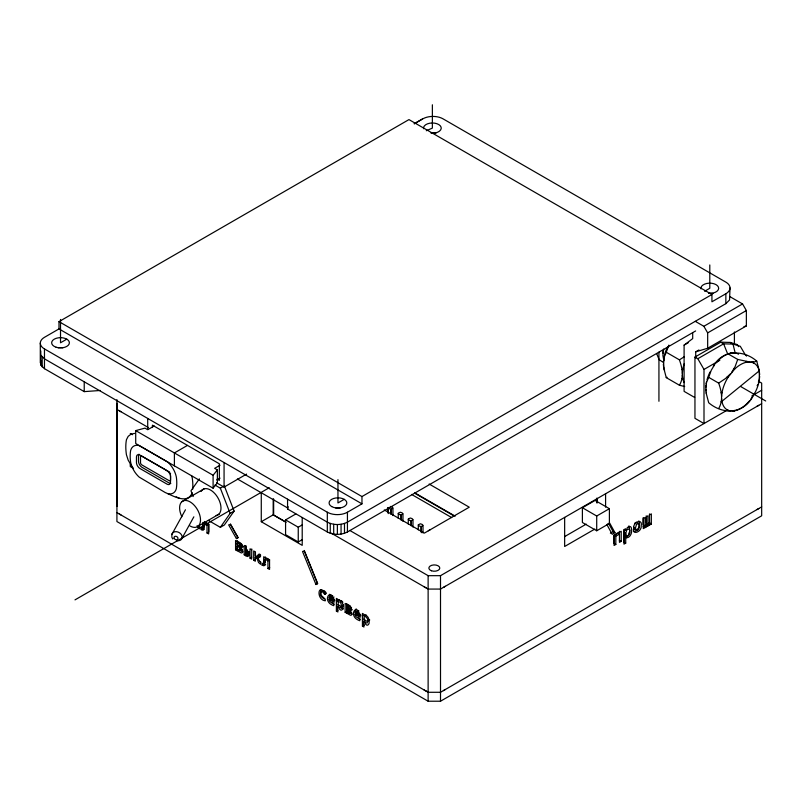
<?xml version="1.0" encoding="UTF-8"?>
<svg xmlns="http://www.w3.org/2000/svg" width="806" height="806" viewBox="0 0 806 806"><rect width="100%" height="100%" fill="white"/><g stroke="black" fill="none" stroke-linecap="round" stroke-linejoin="round"><path stroke-width="1.21" d="M684.687 386.537L679.418 385.228L666.27 377.641L663.721 367.959L663.711 358.63A26.92 15.546 -60 0 1 667.62 346.862M679.418 385.228C684.173 377.49 682.319 367.879 679.418 359.849L666.27 352.252L668.859 345.109M713.35 366.387C722.075 349.502 743.595 349.502 756.743 361.138L759.302 370.82L759.302 380.15A26.92 15.546 -60 0 1 753.278 395.686C744.25 413.7 723.385 415.312 708.696 402.748L706.147 393.066L705.895 385.621M718.67 408.501C723.425 400.763 721.561 391.152 718.67 383.122L708.696 377.359L711.275 370.216L714.63 364.655M390.265 506.43C396.048 507.599 390.054 511.014 388.23 507.609M398.255 518.308L398.255 513.261L400.28 512.223C406.073 513.382 400.078 516.807 398.255 513.392M408.279 524.091L408.279 519.044L410.304 518.006C416.098 519.175 410.103 522.59 408.279 519.185M418.294 529.874L418.294 524.837L420.329 523.789C426.112 524.958 420.117 528.373 418.294 524.968M662.895 350.368L663.006 353.35M663.711 367.848L663.348 364.141M759.312 379.676L759.675 376.412M706.127 392.935L706.147 393.066M629.768 530.509L628.942 525.824M663.348 362.368L664.114 357.33L666.27 352.252M705.764 387.474L706.54 382.437L708.696 377.359M682.35 373.339L682.753 369.622A26.92 15.546 -60 0 1 684.203 363.748M721.602 396.612L722.005 392.895A26.92 15.546 -60 0 1 728.03 377.359L734.629 369.148A26.92 15.546 -60 0 1 746.678 362.186L754.164 361.965L756.743 361.138M635.41 528.111L636.569 524.243L638.906 523.557C640.024 525.905 639.43 529.905 636.569 530.65L635.41 528.111L633.546 527.043L634.07 529.27L635.561 529.31M625.95 534.952L625.043 535.275L623.995 534.277L624.388 529.623M625.718 533.37L626.907 529.703L629.405 528.968C630.594 531.456 629.919 535.547 626.907 536.343L625.849 535.345L625.718 533.37L623.864 532.292M343.376 604.933L342.308 607.13M330.682 596.954L331.165 595.533L332.687 595.634M695.638 330.944L347.436 531.97C341.25 535.154 333.503 535.154 327.317 531.97L287.561 509.019L288.085 506.581M663.681 349.099L662.885 355.325L663.862 360.645M40.784 350.912L40.784 364.987L44.471 368.674L84.227 391.625L100.397 390.467M40.784 364.987L40.784 360.735M759.302 379.787L758.365 383.102M320.778 589.861L321.131 594.747M625.799 530.449C621.537 528.343 627.209 532.031 627.27 527.708C628.267 526.781 630.363 525.774 631.189 527.426C632.579 531.225 631.199 537.34 626.574 537.914L623.864 535.859L623.864 542.055L625.718 543.133L625.718 536.927L623.864 535.859M629.607 531.638L628.448 534.489M638.826 527.104L639.39 523.678L638.826 520.888M727.737 353.683L737.712 359.436L735.132 366.589L731.777 372.15M364.03 615.965L364.685 615.038C368.574 615.492 369.732 620.408 368.997 623.693C365.521 630.02 362.196 613.255 363.959 627.008L362.428 626.131L362.428 613.426L363.808 614.232L364.03 615.965L366.095 614.766M754.305 393.358L750.829 399.222M259.744 554.034L258.897 555.606L256.469 556.382L255.321 555.717L255.321 551.888L253.709 550.961L253.709 560.291L255.321 561.218L255.321 557.389L257.064 556.392L258.897 557.621M329.714 594.234L329.473 598.777M204.402 526.731L202.961 526.953L202.961 528.625L201.218 529.633L201.218 527.96L202.659 527.728L202.81 522.469M192.201 492.768C187.496 504.868 173.028 495.73 165.19 492.516L139.226 477.142A17.198 9.934 60 0 1 130.622 462.251A40.995 23.666 60 0 1 130.622 450.584A17.198 9.934 60 0 1 139.226 445.617L167.729 462.08A17.198 9.934 60 0 1 176.333 476.971A40.995 23.666 60 0 1 176.333 488.638A17.198 9.934 60 0 1 167.729 493.604M746.396 356.101L746.769 355.375M757.126 385.802L757.66 384.784M337.895 600.873L338.641 599.996C342.53 600.45 343.688 605.377 342.963 608.651C339.477 614.978 336.152 598.223 337.916 611.976L336.384 611.089L336.384 598.395L337.774 599.201L337.895 600.873L339.638 599.865M171.91 534.287L185.461 509.765M182.065 538.146L193.853 516.827M356.897 611.311L357.945 610.414M638.382 528.111L636.418 530.529L633.949 531.708M322.229 591.302L322.682 590.647M199.354 478.855L190.972 490.783L193.188 496.526M208.371 520.414L220.34 527.326L230.123 513.392L234.113 511.095L224.32 485.867M234.113 511.095L224.32 525.018L220.34 527.326M154.188 425.971L147.71 429.709L144.969 428.127L135.71 430.606L135.71 443.512L213.096 488.194L213.096 475.278L217.378 469.928L214.638 468.346L220.038 465.233M213.096 488.194L217.378 482.844L217.378 469.928M715.96 363.002L719.164 359.748M257.154 556.603L258.494 554.286L260.529 554.85L260.529 556.523L259.774 556.18L258.434 557.984L257.446 557.661L260.6 562.638L260.6 564.311L258.514 562.497L257.154 558.618L255.321 557.389M356.161 608.832L355.255 611.694L355.849 614.797M730.448 373.803L725.581 378.467L718.67 383.122M749.499 400.874L746.678 403.897A26.92 15.546 -60 0 1 734.629 410.848L734.185 411.12M242.515 549.44L241.407 549.501M242.213 545.491L239.362 546.458L237.176 545.199L237.176 543.093L238.919 542.085L242.203 544.594M634.705 523.175L636.418 522.187M721.199 401.892L759.302 370.82M694.661 397.459L684.103 391.373L684.103 345.119L692.697 338.601L692.697 333.019M40.784 355.164L44.471 358.841L327.317 522.147C333.503 525.331 341.25 525.331 347.436 522.147L725.853 303.661L729.541 299.983L730.024 287.933M684.314 356.715L679.418 359.849M627.149 535.889L624.721 536.846M711.93 294.502L361.965 496.556L361.965 503.841L58.989 328.919L58.989 321.634L408.964 119.59L711.93 294.502L711.93 301.787L725.853 293.747A14.226 8.211 0 0 0 725.853 282.13L443.008 118.825A14.226 8.211 0 0 0 422.888 118.825L414.314 123.781M414.193 123.731L422.304 119.056M58.989 328.919L44.471 337.311A14.226 8.211 0 0 0 44.471 348.927L44.471 368.674M66.797 339.165L60.521 342.782L60.521 319.458M187.455 445.406L174.398 452.942L174.398 465.848M216.794 480.013L220.038 478.139M181.884 501.685L204.291 488.748M214.9 485.021L220.34 488.164L223.322 486.441M216.542 482.764L224.068 487.106L246.586 474.109M198.216 526.157L219.564 513.835M204.22 523.709L205.963 522.701L208.774 524.333L208.774 531.99L207.031 532.988L207.031 525.331L204.22 523.709L203.948 529.461L203.021 530.277L201.218 529.633M74.998 599.876L269.264 487.721M207.031 525.331L208.774 524.333M261.275 492.748L261.275 521.724L273.184 514.853L286.11 522.308M236.4 538.589L237.921 537.763L230.466 524.565L228.642 524.867L236.4 538.589L238.143 537.582L230.385 523.87M241.105 543.415L239.362 544.423L239.362 546.458C242.374 547.052 238.505 542.801 237.176 543.093M237.176 546.609C241.296 547.062 242.445 553.692 237.176 549.077L237.176 546.609L238.919 545.602M302.341 539.607L298.25 541.964L285.576 534.65L285.576 519.88L295.802 513.976M235.564 549.813L241.135 552.876A2.65 1.531 60 0 0 242.546 551.465C243.422 549.44 237.77 546.7 241.599 547.848L242.082 547.486C242.949 543.627 238.032 542.055 235.564 540.483L235.564 549.813L237.307 548.805L238.919 549.742L237.075 550.689M240.027 547.445L241.77 546.438L243.341 546.841M240.027 547.647L241.77 546.438M245.82 550.931L247.261 552.191L247.261 554.639L245.82 554.246L245.82 550.931L247.563 549.924M244.208 554.8L247.603 556.553L248.883 555.687L248.389 551.737L245.82 549.44L245.82 546.408L244.208 545.481L244.208 554.8L245.951 553.803L245.951 545.632M249.256 551.858L249.004 553.641L246.858 554.73L246.858 551.636M245.719 555.677L247.462 554.669L249.336 555.556M245.82 555.737L247.563 554.73M344.222 499.337L337.956 502.954L337.956 479.63M704.615 291.268L709.794 288.276L709.794 264.952M285.576 519.88L298.25 527.205L302.341 524.837M251.643 549.773L250.031 548.836L250.031 558.165L251.774 557.158M256.469 558.054L259.754 556.916M257.527 557.953L259.27 556.946L259.834 557.339M253.709 560.291L255.442 559.283L255.442 552.281M265.134 559.223L266.867 558.226L269.688 559.848L267.945 560.855L265.134 559.223L264.862 564.976L263.935 565.802L262.131 565.147L262.131 563.475L263.572 563.253L263.723 556.745L269.557 560.11L269.557 569.439L267.945 568.512L267.945 560.855M44.471 348.927L327.317 512.223A14.226 8.211 0 0 0 347.436 512.223L361.965 503.841M262.131 565.147L263.864 564.15L265.678 564.794M267.945 568.512L269.688 567.505M695.316 321.352L703.86 326.289L742.558 303.943L746.366 310.542L746.366 325.916L707.668 348.252L695.719 351.829L695.719 358.076M684.103 345.119L688.405 342.641M707.668 348.252L707.668 332.888L746.366 310.542M695.719 351.829L698.943 349.965M694.953 357.068L697.815 358.72L704.001 369.44L704.001 423.553L694.953 418.324L694.953 357.068L720.755 342.177L730.135 342.429L737.419 344.646L738.608 346.651M697.815 358.72L723.607 343.83L732.986 344.081L740.281 346.288L745.61 355.315M315.952 584.521L317.483 583.695L304.346 551.173L302.522 551.475L315.952 584.521L317.695 583.514L304.255 550.468M704.001 369.44L719.829 360.302M324.566 594.264L325.745 593.921C317.826 581.579 315.932 599.916 325.342 600.792L325.171 599.14C322.239 598.314 319.609 595.543 320.486 592.309L321.654 591.503L322.622 591.876L324.566 594.264L326.299 593.266M328.969 599.332L334.137 602.314C331.84 585.146 320.506 601.407 333.805 605.699L333.613 604.037L330.037 601.75A3.063 1.773 60 0 1 329.07 599.855L330.712 598.324L334.843 600.712M332.797 600.178L331.719 597.246L329.422 596.531L328.939 597.961L332.797 600.178L334.53 599.18M343.296 605.709L341.563 606.717L337.976 604.641M336.384 611.089L338.127 610.082M346.671 605.921C350.358 606.243 350.781 611.915 346.671 607.926L346.671 605.921L348.414 604.913L350.378 606.052M349.391 605.487L347.648 606.485L347.698 608.52M346.671 609.265C350.57 609.709 351.708 615.945 346.671 611.603L346.671 609.265L348.414 608.258M345.139 612.298L350.419 615.21A2.519 1.451 60 0 0 351.759 613.87C352.595 611.945 347.235 609.346 350.862 610.434L351.315 610.092C352.141 606.424 347.477 604.943 345.139 603.452L345.139 612.298L346.872 611.301L346.872 603.553M349.371 610.051L351.114 609.044L351.879 609.386M349.371 610.243L351.114 609.044M346.57 613.134L348.414 612.187L352.162 614.202M355.013 614.363L360.181 617.346C357.874 600.178 346.55 616.449 359.849 620.731L359.657 619.068L356.081 616.781A3.063 1.773 60 0 1 355.114 614.887L356.756 613.356M355.486 614.635L357.229 613.628L360.987 615.804M358.922 615.27L357.844 612.328L355.557 611.623L355.063 613.044L358.922 615.27L360.665 614.263M349.784 530.439L428.127 575.675L440.509 575.675L727.919 409.74M751.877 395.907L761.67 390.255M369.742 619.995L367.677 621.194L367.193 622.947L365.793 622.897L364.07 620.318L364.07 617.305L364.997 616.429C368.271 617.456 369.511 624.821 363.959 619.048M362.428 626.131L364.493 624.932M761.67 403.655L440.509 589.075L428.127 589.075L331.286 533.169M582.395 507.74L595.08 500.425L609.396 508.687L609.396 523.447L596.712 530.771L582.395 522.5L582.395 507.74L596.712 516.011L609.396 508.687M564.694 536.564L586.234 524.122M594.818 529.079L564.653 546.488L564.653 517.402M610.374 533.24L612.983 531.738L614.837 532.444L609.618 522.983L606.878 524.565L612.238 534.318L614.837 532.806M614.877 534.59L617.598 533.018L619.451 534.096L619.451 542.367L621.204 541.36L621.204 531.275L614.081 535.385L614.081 545.471L615.824 544.463L615.824 536.181L619.451 534.096M649.586 514.893L651.329 513.875L651.329 523.971L643.289 528.615L643.289 518.52L645.032 517.512L645.032 525.885L646.563 525.008L646.563 516.636L648.044 515.78L648.044 524.152L649.586 523.265L649.475 513.926M644.699 525.653L643.178 526.53L645.032 527.598M625.718 543.133L623.975 544.141L623.975 529.673L625.557 528.766L625.698 530.509M761.67 506.863L440.509 692.283L428.127 692.283L116.92 512.616M116.92 399.655L116.92 521.553L428.127 701.22L440.509 701.22L761.67 515.8L761.67 383.102L758.406 381.218M731.334 352.756L730.82 353.028A26.92 15.546 -60 0 0 718.761 359.99L719.033 359.859M734.105 411.131L734.629 410.848L731.808 411.09M727.486 410.546L730.478 410.979M666.27 377.641L667.056 377.258M731.405 352.756L730.82 353.028L733.662 352.776M426.303 130.743L432.369 128.104L432.369 104.78M727.375 410.526L728.03 410.264A26.92 15.546 -60 0 1 722.005 401.69L721.602 398.396M340.122 600.591L341.492 600.672L342.893 602.284M743.968 326.632L746.366 325.916M430.344 529.572L428.318 530.751M681.947 378.598L682.753 378.407A26.92 15.546 -60 0 0 684.203 382.598M134.592 433.396L130.965 434.192L128.184 436.348L126.441 439.713A47.705 27.545 60 0 0 126.441 454.796L128.184 460.176L133.141 468.528M681.977 378.498L682.753 378.407L682.35 375.112M721.229 401.771L722.005 401.69M721.239 392.925L722.005 392.895L721.229 392.794M681.987 369.642L682.753 369.622L681.977 369.521M708.746 293.112L713.29 293.485M749.489 361.924L737.712 359.436M343.165 609.034L340.414 607.261M734.991 352.897L736.231 353.189M750.819 362.035L753.278 362.781A26.92 15.546 -60 0 1 759.302 371.354L759.675 374.629M258.212 555.374L258.897 555.606M248.057 553.52L248.601 553.722M323.397 590.496L324.365 590.869M727.244 377.047L728.03 377.359L727.375 376.936M662.754 362.015L659.117 359.678L656.658 353.572M242.878 551.868L239.896 550.307M350.479 608.117L351.315 608.328L351.527 607.291M176.171 496.839L179.829 498.451M263.864 562.477L265.315 562.245L265.456 556.976M202.961 528.625L203.978 529.119M334.299 604.168L331.568 602.324M360.342 619.199L358.418 618.061M729.742 296.548L742.558 303.943M730.135 342.429L732.986 344.081L735.274 353.32M720.755 342.177L723.607 343.83L727.808 354.267M740.654 386.517L765.7 400.985M651.329 523.971L649.475 522.893L646.18 524.797L648.044 525.865M649.173 523.074L651.026 524.142M649.586 524.978L646.18 523.084L646.18 515.9M646.563 526.721L643.178 524.817L643.178 517.643M623.864 532.978L625.718 534.056M608.923 524.011L612.983 531.376L614.837 532.444M615.824 536.181L613.971 535.113L613.971 543.395L615.824 544.463M619.34 540.292L621.204 541.36M429.145 484.033L469.263 507.196L424.379 533.109L384.26 509.946M415.05 492.99L455.168 516.152M414.586 493.161L453.707 515.749M411.594 494.431L451.682 517.573M58.989 321.634L361.965 496.556M116.92 409.408L148.395 427.573M237.397 478.966L287.762 508.032M135.71 430.606L213.096 475.278M217.197 479.147L219.353 480.396L219.353 463.803L152.425 425.165L152.425 427.533M285.405 521.794L273.647 515.004L273.647 499.035M130.27 433.477L132.416 434.716M261.275 521.724L302.21 545.35L302.21 517.583M168.948 471.712L141.594 456.005A2.156 1.249 60 0 0 140.516 456.619L140.516 462.896A2.156 1.249 60 0 0 141.594 464.76L169.472 480.86A2.156 1.249 60 0 0 170.55 480.235L170.61 475.621M133.484 468.407L130.27 466.543L130.27 464.095M204.22 522.036L208.643 524.595L208.643 533.925L207.031 532.988M239.714 546.065L241.407 547.042L239.664 548.05L239.664 550.508M346.671 610.071L350.076 612.036M250.031 558.165L251.643 559.102L251.774 548.997M324.627 598.616L321.594 595.684M351.114 609.235L352.071 609.93M734.034 368.685L734.629 369.148L734.105 368.564M358.811 610.716L357.27 611.885L357.33 614.353M324.939 591.282L325.936 592.511M260.912 562.356L260.247 561.49M334.047 597.055L332.132 597.82L332.132 599.795M703.86 326.289L707.668 332.888M746.285 361.441L746.678 362.186L746.416 361.461M171.829 537.169L172.756 538.982M329.815 599.765L330.279 600.692M198.76 526.117L199.686 527.124L199.686 528.796L197.903 527.446L197.087 525.653M637.052 522.49L637.445 523.336M220.34 488.164L230.123 513.392M191.506 475.53L192.201 477.686A47.705 27.545 60 0 1 192.684 489.242M624.025 535.758L624.237 536.484M330.712 598.324L330.813 598.848M706.509 381.802A26.92 15.546 -60 0 0 706.137 383.737L706.177 383.968M705.764 389.248L705.895 390.92M759.272 370.659L759.302 371.354M663.711 367.415L663.721 367.959M734.407 331.971L734.407 344.404M725.853 293.747L725.853 303.661M658.935 352.131L658.935 401.277M619.34 531.325L619.34 534.68M605.588 493.776L605.588 507.105M597.004 498.209L597.004 503.135M596.783 498.32L596.783 502.007M596.712 516.011L596.712 530.771M440.509 575.675L440.509 701.22M428.127 575.675L428.127 701.22M423.009 525.371L423.009 532.937M421.286 526.56L421.286 532.695M421.054 526.56L421.054 531.466M412.984 519.588L412.984 527.144M411.272 520.777L411.272 525.683M411.04 520.777L411.04 525.683M402.97 513.795L402.96 521.361M401.247 514.994L401.247 519.9M401.015 514.994L401.015 519.9M392.945 508.012L392.945 515.578M391.222 509.201L391.222 514.117M390.991 509.201L390.991 514.117M388.23 507.478L388.23 513.613M387.757 507.971L387.757 511.699M347.436 512.223L347.436 531.97M344.484 523.447L344.484 533.28M341.059 524.273L341.059 534.096M338.127 599.694L338.127 602.011M337.371 524.545L337.371 534.378M333.694 524.273L333.694 534.096M330.259 523.447L330.259 533.28M327.317 512.223L327.317 531.97M298.25 527.205L298.25 541.964M287.561 499.186L287.561 509.019M273.184 498.924L273.184 514.853M237.307 540.645L237.307 548.805M224.068 462.533L224.068 487.106M204.553 521.462L204.553 523.95M147.71 418.455L147.71 429.507M117.122 403.232L117.122 506.44M84.227 381.792L84.227 391.625M42.204 357.139L42.204 366.972M40.3 343.114L40.3 362.861M120.95 514.933A13.682 7.899 0 0 1 119.127 513.805M120.95 411.725A13.682 7.899 0 0 1 119.127 410.586M445.234 689.473A13.682 7.899 0 0 1 443.411 690.611M428.359 691.82A13.682 7.899 0 0 1 424.097 689.966M445.234 586.264A13.682 7.899 0 0 1 443.411 587.403M426.072 587.806A13.682 7.899 0 0 1 424.097 586.748M758.768 508.546A13.682 7.899 0 0 1 756.794 509.594M758.768 405.337A13.682 7.899 0 0 1 756.794 406.385M706.993 379.848A26.92 15.546 -60 0 1 710.046 371.969M737.409 353.622A26.92 15.546 -60 0 1 738.518 354.207M664.567 370.327A26.92 15.546 -60 0 1 664.084 368.926M171.91 536.272A5.471 4.252 28.9 0 1 176.212 531.658A5.471 4.252 28.9 0 1 182.176 536.836A5.471 4.252 28.9 0 1 176.988 540.675M181.884 516.727A14.77 8.534 60 0 1 185.521 500.435A14.77 8.534 60 0 1 200.241 517.12A14.77 8.534 60 0 1 190.055 525.986M201.137 491.418A14.77 8.534 60 0 1 217.509 497.121A14.77 8.534 60 0 1 216.089 515.518M169.472 472.094A2.156 1.249 60 0 1 169.834 472.477M170.388 473.444A2.156 1.249 60 0 1 170.55 473.958M170.812 483.419A4.927 2.841 60 0 1 169.069 482.945L141.987 467.309A4.927 2.841 60 0 1 138.501 461.284L138.501 455.914A4.927 2.841 60 0 1 138.975 454.181M431.281 132.94A8.866 5.118 0 0 1 435.824 133.302M58.233 347.759A8.866 5.118 0 0 1 62.818 347.759M335.659 507.931A8.866 5.118 0 0 1 340.253 507.931M708.534 293.344A8.866 5.118 0 0 0 718.388 287.007A8.866 5.118 0 0 0 704.484 284.175L702.832 285.112A8.866 5.118 0 0 0 700.998 288.88M423.573 128.728A8.866 5.118 0 0 1 434.726 123.167A8.866 5.118 0 0 1 439.361 131.247L437.708 132.184A8.866 5.118 0 0 1 431.139 133.171M633.657 527.95C631.985 536.171 642.009 531.466 641.183 525.955C642.856 517.734 632.841 522.439 633.657 527.95M341.633 605.941L341.16 607.905L338.953 607.22L338.036 605.276L338.379 601.598L340.565 602.344L341.633 605.941M167.023 470.724L139.932 455.088A4.927 2.841 60 0 0 136.456 457.103L136.456 462.463A4.927 2.841 60 0 0 139.932 468.498L167.023 484.134A4.927 2.841 60 0 0 170.499 482.119L170.499 476.759A4.927 2.841 60 0 0 167.023 470.724M753.278 362.781L753.076 362.065L753.278 362.781M431.462 570.769A5.471 3.164 0 0 0 439.794 568.159A5.471 3.164 0 0 0 431.704 565.298A5.471 3.164 0 0 0 431.462 570.769M174.126 538.297A2.096 1.632 28.9 0 0 177.552 539.375A2.096 1.632 28.9 0 0 176.282 536.383A2.096 1.632 28.9 0 0 174.126 538.297M331.689 506.571A8.866 5.118 0 0 0 346.52 504.274A8.866 5.118 0 0 0 335.659 498.007A8.866 5.118 0 0 0 331.689 506.571M56.088 347.215A8.866 5.118 0 0 0 69.387 342.782A8.866 5.118 0 0 0 56.088 338.349A8.866 5.118 0 0 0 56.088 347.215"/></g></svg>
